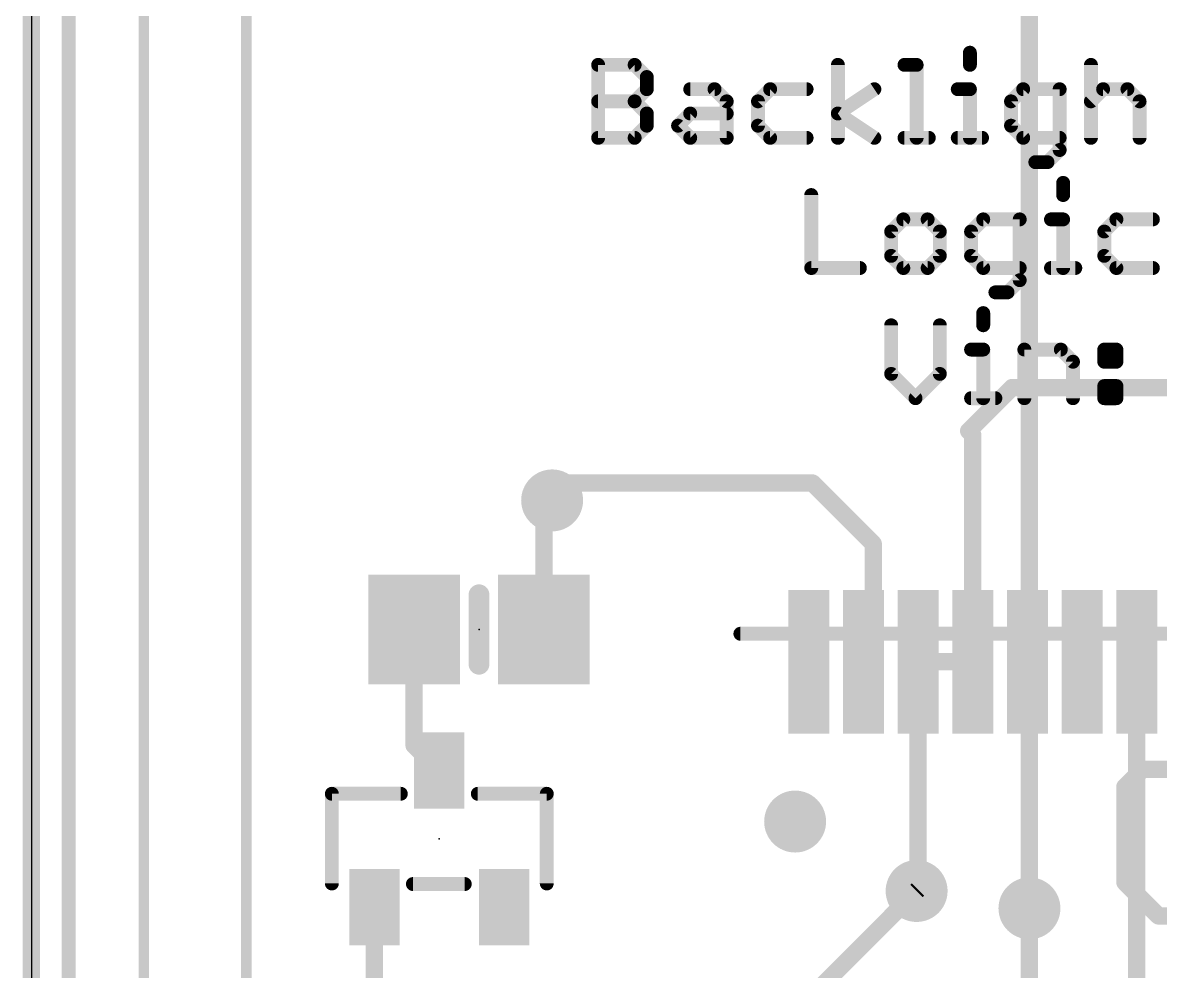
# Model space of a CAD drawing. Extents: x -0.1 to 35.7, y -0.1 to 59.2.
# Drawn here: x -0.13 to 16.52, y 16.35 to 30.23 of the extents above; entities that cross this region are included whole.
import ezdxf

# ---------------------------------------------------------------- set-up
doc = ezdxf.new("R2010")
doc.units = 0
for name, color, linetype in [('1', 12, 'CONTINUOUS'), ('16', 5, 'CONTINUOUS'), ('18', 110, 'CONTINUOUS'), ('20', 53, 'CONTINUOUS'), ('21', 40, 'CONTINUOUS'), ('22', 6, 'CONTINUOUS'), ('23', 40, 'CONTINUOUS'), ('29', 253, 'CONTINUOUS'), ('30', 253, 'CONTINUOUS'), ('52', 253, 'CONTINUOUS')]:
    doc.layers.add(name, color=color, linetype=linetype)

# ---------------------------------------------------------------- blocks, each defined once
blk = doc.blocks.new('RECT')
blk.add_solid([(-0.5, -0.5), (0.5, -0.5), (-0.5, 0.5), (0.5, 0.5)])
blk = doc.blocks.new('ROUNDV')
at = {"const_width": 0.5}
blk.add_lwpolyline([(0, -0.25, 1), (0, 0.25, 1), (0, -0.25)], format="xyb", dxfattribs=at)

msp = doc.modelspace()

# ---------------------------------------------------------------- linework, layer by layer
at = {"layer": '1', "const_width": 0.254}
for points in [[(0, 0), (0, 59.055)], [(14.605, 45.085), (14.605, 17.272)], [(7.5, 23.121), (7.62, 23.241)], [(7.5, 21.352), (7.5, 23.121)], [(5.6, 21.352), (5.6, 19.657)], [(5.6, 19.657), (5.969, 19.288)], [(16.002, 19.05), (16.256, 19.304)], [(16.256, 19.304), (19.177, 19.304)], [(16.002, 17.653), (16.002, 19.05)], [(10.531, 15.103), (12.954, 17.526)], [(16.494, 17.161), (16.002, 17.653)], [(5.019, 17.288), (5.019, 15.312)], [(17.721, 17.161), (16.494, 17.161)]]:
    msp.add_lwpolyline(points, dxfattribs=at)
at = {"layer": '1', "const_width": 0.127}
for points in [[(7.6649, 23.1961, 1), (7.5751, 23.2859)], [(7.5635, 23.121, 1), (7.4365, 23.121)], [(7.4551, 23.1659, 1), (7.5449, 23.0761)], [(5.6635, 21.352, 1), (5.5365, 21.352)], [(7.4365, 21.352, 1), (7.5635, 21.352)], [(5.6449, 19.7019, 1), (5.5551, 19.6121)], [(5.5365, 19.657, 1), (5.6635, 19.657)], [(5.9241, 19.2431, 1), (6.0139, 19.3329)], [(16.256, 19.3675, 1), (16.256, 19.2405)], [(16.3009, 19.2591, 1), (16.2111, 19.3489)], [(16.0655, 19.05, 1), (15.9385, 19.05)], [(15.9571, 19.0949, 1), (16.0469, 19.0051)], [(12.9989, 17.4811, 1), (12.9091, 17.5709)], [(16.0469, 17.6979, 1), (15.9571, 17.6081)], [(15.9385, 17.653, 1), (16.0655, 17.653)], [(5.0825, 17.288, 1), (4.9555, 17.288)], [(14.5415, 17.272, 1), (14.6685, 17.272)], [(16.494, 17.2245, 1), (16.494, 17.0975)], [(16.4491, 17.1161, 1), (16.5389, 17.2059)]]:
    msp.add_lwpolyline(points, format="xyb", dxfattribs=at)
at = {"layer": '16', "const_width": 0.254}
for points in [[(0, 0), (0, 59.055)], [(14.351, 24.892), (13.716, 24.257)], [(23.749, 24.892), (14.351, 24.892)], [(13.716, 24.257), (13.775, 24.198)], [(13.775, 24.198), (13.775, 20.88)], [(7.62, 23.241), (7.874, 23.495)], [(7.874, 23.495), (11.43, 23.495)], [(11.43, 23.495), (12.319, 22.606)], [(12.319, 22.606), (12.319, 21.024)], [(12.319, 21.024), (12.175, 20.88)], [(12.975, 20.88), (13.775, 20.88)], [(12.975, 17.547), (12.975, 20.88)], [(16.175, 20.88), (16.175, 18.715)], [(16.175, 18.715), (16.175, 15.921)], [(12.954, 17.526), (12.975, 17.547)], [(14.605, 17.272), (14.605, 15.621)]]:
    msp.add_lwpolyline(points, dxfattribs=at)
at = {"layer": '16', "const_width": 0.127}
for points in [[(14.351, 24.9555, 1), (14.351, 24.8285)], [(14.3959, 24.8471, 1), (14.3061, 24.9369)], [(13.7609, 24.3019, 1), (13.6711, 24.2121)], [(13.6711, 24.3019, 1), (13.7609, 24.2121)], [(13.8385, 24.198, 1), (13.7115, 24.198)], [(13.7301, 24.1531, 1), (13.8199, 24.2429)], [(7.874, 23.5585, 1), (7.874, 23.4315)], [(7.9189, 23.4501, 1), (7.8291, 23.5399)], [(11.4749, 23.5399, 1), (11.3851, 23.4501)], [(11.43, 23.4315, 1), (11.43, 23.5585)], [(7.5751, 23.2859, 1), (7.6649, 23.1961)], [(12.3825, 22.606, 1), (12.2555, 22.606)], [(12.2741, 22.5611, 1), (12.3639, 22.6509)], [(12.3639, 20.9791, 1), (12.2741, 21.0689)], [(12.1301, 20.9249, 1), (12.2199, 20.8351)], [(12.2555, 21.024, 1), (12.3825, 21.024)], [(12.975, 20.9435, 1), (12.975, 20.8165)], [(13.0385, 20.88, 1), (12.9115, 20.88)], [(13.775, 20.8165, 1), (13.775, 20.9435)], [(16.2385, 20.88, 1), (16.1115, 20.88)], [(13.7115, 20.88, 1), (13.8385, 20.88)], [(16.2385, 18.715, 1), (16.1115, 18.715)], [(16.1115, 18.715, 1), (16.2385, 18.715)], [(13.0199, 17.5021, 1), (12.9301, 17.5919)], [(12.9091, 17.5709, 1), (12.9989, 17.4811)], [(12.9115, 17.547, 1), (13.0385, 17.547)], [(14.6685, 17.272, 1), (14.5415, 17.272)]]:
    msp.add_lwpolyline(points, format="xyb", dxfattribs=at)
at = {"layer": '20'}
msp.add_line((0, 56.515), (0, 2.54), dxfattribs=at)
at = {"layer": '21'}
for points, const_width in [([(13.7339, 29.7918), (13.7339, 29.6138)], 0.2032), ([(8.2937, 28.5461), (8.2937, 29.6138)], 0.2032), ([(8.2937, 29.6138), (8.8276, 29.6138)], 0.2032), ([(8.8276, 29.6138), (9.0055, 29.4359)], 0.2032), ([(11.8019, 28.5461), (11.8019, 29.6138)], 0.2032), ([(12.7764, 29.6138), (12.9543, 29.6138)], 0.2032), ([(12.9543, 29.6138), (12.9543, 28.5461)], 0.2032), ([(15.505, 29.6138), (15.505, 28.5461)], 0.2032), ([(9.0055, 29.4359), (9.0055, 29.2579)], 0.2032), ([(9.0055, 29.2579), (8.8276, 29.08)], 0.2032), ([(9.641, 29.2579), (9.997, 29.2579)], 0.2032), ([(9.997, 29.2579), (10.1749, 29.08)], 0.2032), ([(10.8104, 29.2579), (10.6325, 29.08)], 0.2032), ([(11.3443, 29.2579), (10.8104, 29.2579)], 0.2032), ([(11.8019, 28.902), (12.3358, 29.2579)], 0.2032), ([(13.556, 29.2579), (13.7339, 29.2579)], 0.2032), ([(13.7339, 29.2579), (13.7339, 28.5461)], 0.2032), ([(14.5135, 29.2579), (14.3356, 29.08)], 0.2032), ([(15.0474, 29.2579), (14.5135, 29.2579)], 0.2032), ([(15.0474, 28.3681), (15.0474, 29.2579)], 0.2032), ([(15.505, 29.08), (15.6829, 29.2579)], 0.2032), ([(15.6829, 29.2579), (16.0388, 29.2579)], 0.2032), ([(16.0388, 29.2579), (16.2168, 29.08)], 0.2032), ([(8.2937, 29.08), (8.8276, 29.08)], 0.2032), ([(8.8276, 29.08), (9.0055, 28.902)], 0.2032), ([(10.1749, 29.08), (10.1749, 28.5461)], 0.2032), ([(10.6325, 29.08), (10.6325, 28.7241)], 0.2032), ([(14.3356, 29.08), (14.3356, 28.7241)], 0.2032), ([(16.2168, 29.08), (16.2168, 28.5461)], 0.2032), ([(9.0055, 28.902), (9.0055, 28.7241)], 0.2032), ([(9.4631, 28.7241), (9.641, 28.902)], 0.2032), ([(9.641, 28.902), (10.1749, 28.902)], 0.2032), ([(12.3358, 28.5461), (11.8019, 28.902)], 0.2032), ([(9.0055, 28.7241), (8.8276, 28.5461)], 0.2032), ([(9.641, 28.5461), (9.4631, 28.7241)], 0.2032), ([(10.6325, 28.7241), (10.8104, 28.5461)], 0.2032), ([(14.3356, 28.7241), (14.5135, 28.5461)], 0.2032), ([(8.8276, 28.5461), (8.2937, 28.5461)], 0.2032), ([(10.1749, 28.5461), (9.641, 28.5461)], 0.2032), ([(10.8104, 28.5461), (11.3443, 28.5461)], 0.2032), ([(12.7764, 28.5461), (13.1323, 28.5461)], 0.2032), ([(13.556, 28.5461), (13.9119, 28.5461)], 0.2032), ([(14.5135, 28.5461), (15.0474, 28.5461)], 0.2032), ([(14.8694, 28.1902), (15.0474, 28.3681)], 0.2032), ([(14.6915, 28.1902), (14.8694, 28.1902)], 0.2032), ([(15.0982, 27.8868), (15.0982, 27.7088)], 0.2032), ([(11.4121, 27.7088), (11.4121, 26.6411)], 0.2032), ([(12.7595, 27.3529), (12.5815, 27.175)], 0.2032), ([(13.1154, 27.3529), (12.7595, 27.3529)], 0.2032), ([(13.2933, 27.175), (13.1154, 27.3529)], 0.2032), ([(13.9288, 27.3529), (13.7509, 27.175)], 0.2032), ([(14.4627, 27.3529), (13.9288, 27.3529)], 0.2032), ([(14.4627, 26.4632), (14.4627, 27.3529)], 0.2032), ([(14.9203, 27.3529), (15.0982, 27.3529)], 0.2032), ([(15.0982, 27.3529), (15.0982, 26.6411)], 0.2032), ([(15.8778, 27.3529), (15.6999, 27.175)], 0.2032), ([(16.4117, 27.3529), (15.8778, 27.3529)], 0.2032), ([(12.5815, 27.175), (12.5815, 26.8191)], 0.2032), ([(13.2933, 26.8191), (13.2933, 27.175)], 0.2032), ([(13.7509, 27.175), (13.7509, 26.8191)], 0.2032), ([(15.6999, 27.175), (15.6999, 26.8191)], 0.2032), ([(12.5815, 26.8191), (12.7595, 26.6411)], 0.2032), ([(13.1154, 26.6411), (13.2933, 26.8191)], 0.2032), ([(13.7509, 26.8191), (13.9288, 26.6411)], 0.2032), ([(15.6999, 26.8191), (15.8778, 26.6411)], 0.2032), ([(11.4121, 26.6411), (12.1239, 26.6411)], 0.2032), ([(12.7595, 26.6411), (13.1154, 26.6411)], 0.2032), ([(13.9288, 26.6411), (14.4627, 26.6411)], 0.2032), ([(14.9203, 26.6411), (15.2762, 26.6411)], 0.2032), ([(15.8778, 26.6411), (16.4117, 26.6411)], 0.2032), ([(14.2848, 26.2852), (14.4627, 26.4632)], 0.2032), ([(14.1068, 26.2852), (14.2848, 26.2852)], 0.2032), ([(13.9289, 25.9818), (13.9289, 25.8038)], 0.2032), ([(12.5815, 25.8038), (12.5815, 25.092)], 0.2032), ([(13.2933, 25.092), (13.2933, 25.8038)], 0.2032), ([(13.7509, 25.4479), (13.9289, 25.4479)], 0.2032), ([(13.9289, 25.4479), (13.9289, 24.7361)], 0.2032), ([(14.5305, 24.7361), (14.5305, 25.4479)], 0.2032), ([(14.5305, 25.4479), (15.0644, 25.4479)], 0.2032), ([(15.0644, 25.4479), (15.2423, 25.27)], 0.2032), ([(15.6999, 25.4479), (15.8778, 25.4479)], 0.2032), ([(15.6999, 25.27), (15.6999, 25.4479)], 0.2032), ([(15.8778, 25.4479), (15.8778, 25.27)], 0.2032), ([(15.2423, 25.27), (15.2423, 24.7361)], 0.2032), ([(15.8778, 25.27), (15.6999, 25.27)], 0.2032), ([(12.5815, 25.092), (12.9374, 24.7361)], 0.2032), ([(12.9374, 24.7361), (13.2933, 25.092)], 0.2032), ([(15.6999, 24.914), (15.8778, 24.914)], 0.2032), ([(15.6999, 24.7361), (15.6999, 24.914)], 0.2032), ([(15.8778, 24.914), (15.8778, 24.7361)], 0.2032), ([(13.7509, 24.7361), (14.1068, 24.7361)], 0.2032), ([(15.8778, 24.7361), (15.6999, 24.7361)], 0.2032), ([(6.55, 21.86), (6.55, 20.844)], 0.3048), ([(4.3966, 17.6356), (4.3966, 18.9484)], 0.2032), ([(4.3966, 18.9484), (5.4054, 18.9484)], 0.2032), ([(6.5326, 18.9484), (7.5414, 18.9484)], 0.2032), ([(7.5414, 18.9484), (7.5414, 17.6356)], 0.2032), ([(6.3414, 17.6276), (5.5826, 17.6276)], 0.2032)]:
    msp.add_lwpolyline(points, dxfattribs=dict(at, const_width=const_width))
for points, const_width in [([(13.7847, 29.7918, 1), (13.6831, 29.7918)], 0.1016), ([(8.3445, 29.6138, 1), (8.2429, 29.6138)], 0.1016), ([(8.2937, 29.6646, 1), (8.2937, 29.563)], 0.1016), ([(8.8635, 29.6497, 1), (8.7916, 29.5779)], 0.1016), ([(8.8276, 29.563, 1), (8.8276, 29.6646)], 0.1016), ([(11.8527, 29.6138, 1), (11.7511, 29.6138)], 0.1016), ([(12.7764, 29.6646, 1), (12.7764, 29.563)], 0.1016), ([(13.0051, 29.6138, 1), (12.9035, 29.6138)], 0.1016), ([(12.9543, 29.563, 1), (12.9543, 29.6646)], 0.1016), ([(13.6831, 29.6138, 1), (13.7847, 29.6138)], 0.1016), ([(15.5558, 29.6138, 1), (15.4542, 29.6138)], 0.1016), ([(9.0563, 29.4359, 1), (8.9547, 29.4359)], 0.1016), ([(8.9696, 29.3999, 1), (9.0414, 29.4718)], 0.1016), ([(8.9547, 29.2579, 1), (9.0563, 29.2579)], 0.1016), ([(9.0414, 29.222, 1), (8.9696, 29.2938)], 0.1016), ([(9.641, 29.3087, 1), (9.641, 29.2071)], 0.1016), ([(10.0329, 29.2938, 1), (9.961, 29.222)], 0.1016), ([(9.997, 29.2071, 1), (9.997, 29.3087)], 0.1016), ([(10.8104, 29.3087, 1), (10.8104, 29.2071)], 0.1016), ([(10.8464, 29.222, 1), (10.7745, 29.2938)], 0.1016), ([(11.3443, 29.2071, 1), (11.3443, 29.3087)], 0.1016), ([(12.3639, 29.2156, 1), (12.3076, 29.3002)], 0.1016), ([(13.556, 29.3087, 1), (13.556, 29.2071)], 0.1016), ([(13.7847, 29.2579, 1), (13.6831, 29.2579)], 0.1016), ([(13.7339, 29.2071, 1), (13.7339, 29.3087)], 0.1016), ([(14.5135, 29.3087, 1), (14.5135, 29.2071)], 0.1016), ([(14.5495, 29.222, 1), (14.4776, 29.2938)], 0.1016), ([(15.0982, 29.2579, 1), (14.9966, 29.2579)], 0.1016), ([(15.0474, 29.2071, 1), (15.0474, 29.3087)], 0.1016), ([(15.6829, 29.3087, 1), (15.6829, 29.2071)], 0.1016), ([(15.7189, 29.222, 1), (15.647, 29.2938)], 0.1016), ([(16.0748, 29.2938, 1), (16.0029, 29.222)], 0.1016), ([(16.0388, 29.2071, 1), (16.0388, 29.3087)], 0.1016), ([(8.2937, 29.1308, 1), (8.2937, 29.0292)], 0.1016), ([(8.8635, 29.1159, 1), (8.7916, 29.044)], 0.1016), ([(8.7916, 29.1159, 1), (8.8635, 29.044)], 0.1016), ([(8.8276, 29.0292, 1), (8.8276, 29.1308)], 0.1016), ([(10.2257, 29.08, 1), (10.1241, 29.08)], 0.1016), ([(10.139, 29.044, 1), (10.2108, 29.1159)], 0.1016), ([(10.6833, 29.08, 1), (10.5817, 29.08)], 0.1016), ([(10.5966, 29.1159, 1), (10.6684, 29.044)], 0.1016), ([(14.3864, 29.08, 1), (14.2848, 29.08)], 0.1016), ([(14.2997, 29.1159, 1), (14.3715, 29.044)], 0.1016), ([(15.4691, 29.1159, 1), (15.5409, 29.044)], 0.1016), ([(16.2676, 29.08, 1), (16.166, 29.08)], 0.1016), ([(16.1809, 29.044, 1), (16.2527, 29.1159)], 0.1016), ([(9.0563, 28.902, 1), (8.9547, 28.902)], 0.1016), ([(8.9696, 28.8661, 1), (9.0414, 28.9379)], 0.1016), ([(9.641, 28.9528, 1), (9.641, 28.8512)], 0.1016), ([(9.677, 28.8661, 1), (9.6051, 28.9379)], 0.1016), ([(10.1749, 28.8512, 1), (10.1749, 28.9528)], 0.1016), ([(11.8301, 28.9443, 1), (11.7737, 28.8597)], 0.1016), ([(11.7737, 28.9443, 1), (11.8301, 28.8597)], 0.1016), ([(9.0414, 28.6881, 1), (8.9696, 28.76)], 0.1016), ([(9.499, 28.76, 1), (9.4272, 28.6881)], 0.1016), ([(9.4272, 28.76, 1), (9.499, 28.6881)], 0.1016), ([(10.6684, 28.76, 1), (10.5966, 28.6881)], 0.1016), ([(14.3715, 28.76, 1), (14.2997, 28.6881)], 0.1016), ([(8.2937, 28.5969, 1), (8.2937, 28.4953)], 0.1016), ([(8.7916, 28.582, 1), (8.8635, 28.5102)], 0.1016), ([(8.8276, 28.4953, 1), (8.8276, 28.5969)], 0.1016), ([(8.9547, 28.7241, 1), (9.0563, 28.7241)], 0.1016), ([(9.641, 28.5969, 1), (9.641, 28.4953)], 0.1016), ([(9.6051, 28.5102, 1), (9.677, 28.582)], 0.1016), ([(10.1749, 28.4953, 1), (10.1749, 28.5969)], 0.1016), ([(10.5817, 28.7241, 1), (10.6833, 28.7241)], 0.1016), ([(10.8104, 28.5969, 1), (10.8104, 28.4953)], 0.1016), ([(10.7745, 28.5102, 1), (10.8464, 28.582)], 0.1016), ([(11.3443, 28.4953, 1), (11.3443, 28.5969)], 0.1016), ([(12.3076, 28.5038, 1), (12.3639, 28.5884)], 0.1016), ([(12.7764, 28.5969, 1), (12.7764, 28.4953)], 0.1016), ([(13.1323, 28.4953, 1), (13.1323, 28.5969)], 0.1016), ([(13.556, 28.5969, 1), (13.556, 28.4953)], 0.1016), ([(13.9119, 28.4953, 1), (13.9119, 28.5969)], 0.1016), ([(14.2848, 28.7241, 1), (14.3864, 28.7241)], 0.1016), ([(14.5135, 28.5969, 1), (14.5135, 28.4953)], 0.1016), ([(14.4776, 28.5102, 1), (14.5495, 28.582)], 0.1016), ([(15.0474, 28.4953, 1), (15.0474, 28.5969)], 0.1016), ([(8.2429, 28.5461, 1), (8.3445, 28.5461)], 0.1016), ([(10.1241, 28.5461, 1), (10.2257, 28.5461)], 0.1016), ([(11.7511, 28.5461, 1), (11.8527, 28.5461)], 0.1016), ([(12.9035, 28.5461, 1), (13.0051, 28.5461)], 0.1016), ([(13.6831, 28.5461, 1), (13.7847, 28.5461)], 0.1016), ([(15.0833, 28.3322, 1), (15.0115, 28.4041)], 0.1016), ([(15.4542, 28.5461, 1), (15.5558, 28.5461)], 0.1016), ([(16.166, 28.5461, 1), (16.2676, 28.5461)], 0.1016), ([(14.9966, 28.3681, 1), (15.0982, 28.3681)], 0.1016), ([(14.6915, 28.241, 1), (14.6915, 28.1394)], 0.1016), ([(14.8335, 28.2261, 1), (14.9054, 28.1543)], 0.1016), ([(14.8694, 28.1394, 1), (14.8694, 28.241)], 0.1016), ([(15.149, 27.8868, 1), (15.0474, 27.8868)], 0.1016), ([(11.4629, 27.7088, 1), (11.3613, 27.7088)], 0.1016), ([(15.0474, 27.7088, 1), (15.149, 27.7088)], 0.1016), ([(12.7595, 27.4037, 1), (12.7595, 27.3021)], 0.1016), ([(12.7954, 27.317, 1), (12.7235, 27.3888)], 0.1016), ([(13.1513, 27.3888, 1), (13.0794, 27.317)], 0.1016), ([(13.1154, 27.3021, 1), (13.1154, 27.4037)], 0.1016), ([(13.9288, 27.4037, 1), (13.9288, 27.3021)], 0.1016), ([(13.9648, 27.317, 1), (13.8929, 27.3888)], 0.1016), ([(14.5135, 27.3529, 1), (14.4119, 27.3529)], 0.1016), ([(14.4627, 27.3021, 1), (14.4627, 27.4037)], 0.1016), ([(14.9203, 27.4037, 1), (14.9203, 27.3021)], 0.1016), ([(15.149, 27.3529, 1), (15.0474, 27.3529)], 0.1016), ([(15.0982, 27.3021, 1), (15.0982, 27.4037)], 0.1016), ([(15.8778, 27.4037, 1), (15.8778, 27.3021)], 0.1016), ([(15.9138, 27.317, 1), (15.8419, 27.3888)], 0.1016), ([(16.4117, 27.3021, 1), (16.4117, 27.4037)], 0.1016), ([(12.6323, 27.175, 1), (12.5307, 27.175)], 0.1016), ([(12.5456, 27.2109, 1), (12.6174, 27.139)], 0.1016), ([(13.3441, 27.175, 1), (13.2425, 27.175)], 0.1016), ([(13.2574, 27.139, 1), (13.3292, 27.2109)], 0.1016), ([(13.8017, 27.175, 1), (13.7001, 27.175)], 0.1016), ([(13.715, 27.2109, 1), (13.7868, 27.139)], 0.1016), ([(15.7507, 27.175, 1), (15.6491, 27.175)], 0.1016), ([(15.664, 27.2109, 1), (15.7358, 27.139)], 0.1016), ([(12.6174, 26.855, 1), (12.5456, 26.7831)], 0.1016), ([(12.5307, 26.8191, 1), (12.6323, 26.8191)], 0.1016), ([(13.2425, 26.8191, 1), (13.3441, 26.8191)], 0.1016), ([(13.3292, 26.7831, 1), (13.2574, 26.855)], 0.1016), ([(13.7868, 26.855, 1), (13.715, 26.7831)], 0.1016), ([(13.7001, 26.8191, 1), (13.8017, 26.8191)], 0.1016), ([(15.7358, 26.855, 1), (15.664, 26.7831)], 0.1016), ([(15.6491, 26.8191, 1), (15.7507, 26.8191)], 0.1016), ([(11.4121, 26.6919, 1), (11.4121, 26.5903)], 0.1016), ([(11.3613, 26.6411, 1), (11.4629, 26.6411)], 0.1016), ([(12.1239, 26.5903, 1), (12.1239, 26.6919)], 0.1016), ([(12.7595, 26.6919, 1), (12.7595, 26.5903)], 0.1016), ([(12.7235, 26.6052, 1), (12.7954, 26.677)], 0.1016), ([(13.0794, 26.677, 1), (13.1513, 26.6052)], 0.1016), ([(13.1154, 26.5903, 1), (13.1154, 26.6919)], 0.1016), ([(13.9288, 26.6919, 1), (13.9288, 26.5903)], 0.1016), ([(13.8929, 26.6052, 1), (13.9648, 26.677)], 0.1016), ([(14.4627, 26.5903, 1), (14.4627, 26.6919)], 0.1016), ([(14.9203, 26.6919, 1), (14.9203, 26.5903)], 0.1016), ([(15.0474, 26.6411, 1), (15.149, 26.6411)], 0.1016), ([(15.2762, 26.5903, 1), (15.2762, 26.6919)], 0.1016), ([(15.8778, 26.6919, 1), (15.8778, 26.5903)], 0.1016), ([(15.8419, 26.6052, 1), (15.9138, 26.677)], 0.1016), ([(16.4117, 26.5903, 1), (16.4117, 26.6919)], 0.1016), ([(14.4119, 26.4632, 1), (14.5135, 26.4632)], 0.1016), ([(14.4986, 26.4272, 1), (14.4268, 26.4991)], 0.1016), ([(14.1068, 26.336, 1), (14.1068, 26.2344)], 0.1016), ([(14.2488, 26.3211, 1), (14.3207, 26.2493)], 0.1016), ([(14.2848, 26.2344, 1), (14.2848, 26.336)], 0.1016), ([(13.9797, 25.9818, 1), (13.878, 25.9818)], 0.1016), ([(12.6323, 25.8038, 1), (12.5307, 25.8038)], 0.1016), ([(13.3441, 25.8038, 1), (13.2425, 25.8038)], 0.1016), ([(13.878, 25.8038, 1), (13.9797, 25.8038)], 0.1016), ([(13.7509, 25.4987, 1), (13.7509, 25.3971)], 0.1016), ([(13.9797, 25.4479, 1), (13.878, 25.4479)], 0.1016), ([(13.9289, 25.3971, 1), (13.9289, 25.4987)], 0.1016), ([(14.5813, 25.4479, 1), (14.4797, 25.4479)], 0.1016), ([(14.5305, 25.4987, 1), (14.5305, 25.3971)], 0.1016), ([(15.1003, 25.4838, 1), (15.0284, 25.412)], 0.1016), ([(15.0644, 25.3971, 1), (15.0644, 25.4987)], 0.1016), ([(15.6999, 25.4987, 1), (15.6999, 25.3971)], 0.1016), ([(15.7507, 25.4479, 1), (15.6491, 25.4479)], 0.1016), ([(15.9286, 25.4479, 1), (15.827, 25.4479)], 0.1016), ([(15.8778, 25.3971, 1), (15.8778, 25.4987)], 0.1016), ([(15.2931, 25.27, 1), (15.1915, 25.27)], 0.1016), ([(15.2064, 25.234, 1), (15.2782, 25.3059)], 0.1016), ([(15.6999, 25.3208, 1), (15.6999, 25.2192)], 0.1016), ([(15.6491, 25.27, 1), (15.7507, 25.27)], 0.1016), ([(15.827, 25.27, 1), (15.9286, 25.27)], 0.1016), ([(15.8778, 25.2192, 1), (15.8778, 25.3208)], 0.1016), ([(12.6174, 25.1279, 1), (12.5456, 25.0561)], 0.1016), ([(12.5307, 25.092, 1), (12.6323, 25.092)], 0.1016), ([(13.2425, 25.092, 1), (13.3441, 25.092)], 0.1016), ([(13.3292, 25.0561, 1), (13.2574, 25.1279)], 0.1016), ([(15.6999, 24.9648, 1), (15.6999, 24.8633)], 0.1016), ([(15.7507, 24.914, 1), (15.6491, 24.914)], 0.1016), ([(15.9286, 24.914, 1), (15.827, 24.914)], 0.1016), ([(15.8778, 24.8633, 1), (15.8778, 24.9648)], 0.1016), ([(12.9015, 24.772, 1), (12.9733, 24.7002)], 0.1016), ([(12.9015, 24.7002, 1), (12.9733, 24.772)], 0.1016), ([(13.7509, 24.7869, 1), (13.7509, 24.6853)], 0.1016), ([(14.1068, 24.6853, 1), (14.1068, 24.7869)], 0.1016), ([(15.6999, 24.7869, 1), (15.6999, 24.6853)], 0.1016), ([(15.8778, 24.6853, 1), (15.8778, 24.7869)], 0.1016), ([(13.878, 24.7361, 1), (13.9797, 24.7361)], 0.1016), ([(14.4797, 24.7361, 1), (14.5813, 24.7361)], 0.1016), ([(15.1915, 24.7361, 1), (15.2931, 24.7361)], 0.1016), ([(15.6491, 24.7361, 1), (15.7507, 24.7361)], 0.1016), ([(15.827, 24.7361, 1), (15.9286, 24.7361)], 0.1016), ([(6.6262, 21.86, 1), (6.4738, 21.86)], 0.1524), ([(6.4738, 20.844, 1), (6.6262, 20.844)], 0.1524), ([(4.4474, 18.9484, 1), (4.3458, 18.9484)], 0.1016), ([(4.3966, 18.9992, 1), (4.3966, 18.8976)], 0.1016), ([(5.4054, 18.8976, 1), (5.4054, 18.9992)], 0.1016), ([(6.5326, 18.9992, 1), (6.5326, 18.8976)], 0.1016), ([(7.5922, 18.9484, 1), (7.4906, 18.9484)], 0.1016), ([(7.5414, 18.8976, 1), (7.5414, 18.9992)], 0.1016), ([(4.3458, 17.6356, 1), (4.4474, 17.6356)], 0.1016), ([(5.5826, 17.6784, 1), (5.5826, 17.5768)], 0.1016), ([(6.3414, 17.5768, 1), (6.3414, 17.6784)], 0.1016), ([(7.4906, 17.6356, 1), (7.5922, 17.6356)], 0.1016)]:
    msp.add_lwpolyline(points, format="xyb", dxfattribs=dict(at, const_width=const_width))
at = {"layer": '22', "const_width": 0.2032}
for points in [[(0.545, 53.79), (0.545, 5.79)], [(21.275, 21.29), (10.375, 21.29)]]:
    msp.add_lwpolyline(points, dxfattribs=at)
at = {"layer": '22', "const_width": 0.1016}
msp.add_lwpolyline([(10.375, 21.3408, 1), (10.375, 21.2392)], format="xyb", dxfattribs=at)
at = {"layer": '23'}
for p in [(6.55, 21.352), (5.969, 18.288)]:
    msp.add_point(p, dxfattribs=at)
at = {"layer": '52', "const_width": 0.1524}
for points in [[(1.645, 9.14), (1.645, 53.04)], [(3.145, 52.09), (3.145, 11.29)]]:
    msp.add_lwpolyline(points, dxfattribs=at)

# ---------------------------------------------------------------- block references
at = {"layer": '1'}
for p, xscale, yscale in [((5.6, 21.352), 1.24, 1.5), ((7.5, 21.352), 1.24, 1.5), ((5.969, 19.288), 0.635, 1.016), ((5.019, 17.288), 0.635, 1.016), ((6.919, 17.288), 0.635, 1.016)]:
    msp.add_blockref('RECT', p, dxfattribs=dict(at, xscale=xscale, yscale=yscale))
at = {"layer": '16', "xscale": 2, "yscale": 0.5, "rotation": 90}
for p in [(11.375, 20.88), (12.175, 20.88), (12.975, 20.88), (13.775, 20.88), (14.575, 20.88), (15.375, 20.88), (16.175, 20.88)]:
    msp.add_blockref('RECT', p, dxfattribs=at)
at = {"layer": '18', "xscale": 0.9064, "yscale": 0.9064}
for p in [(7.62, 23.241), (7.62, 23.241), (11.176, 18.542), (11.176, 18.542), (12.954, 17.526), (12.954, 17.526), (14.605, 17.272), (14.605, 17.272)]:
    msp.add_blockref('ROUNDV', p, dxfattribs=at)
at = {"layer": '29'}
for p, xscale, yscale in [((5.6, 21.352), 1.3416, 1.6016), ((7.5, 21.352), 1.3416, 1.6016), ((5.969, 19.288), 0.7366, 1.1176), ((5.019, 17.288), 0.7366, 1.1176), ((6.919, 17.288), 0.7366, 1.1176)]:
    msp.add_blockref('RECT', p, dxfattribs=dict(at, xscale=xscale, yscale=yscale))
at = {"layer": '30', "xscale": 2.1016, "yscale": 0.6016, "rotation": 90}
for p in [(11.375, 20.88), (12.175, 20.88), (12.975, 20.88), (13.775, 20.88), (14.575, 20.88), (15.375, 20.88), (16.175, 20.88)]:
    msp.add_blockref('RECT', p, dxfattribs=at)

doc.saveas('drawing.dxf')
